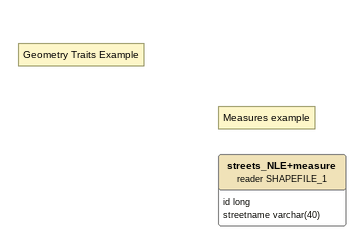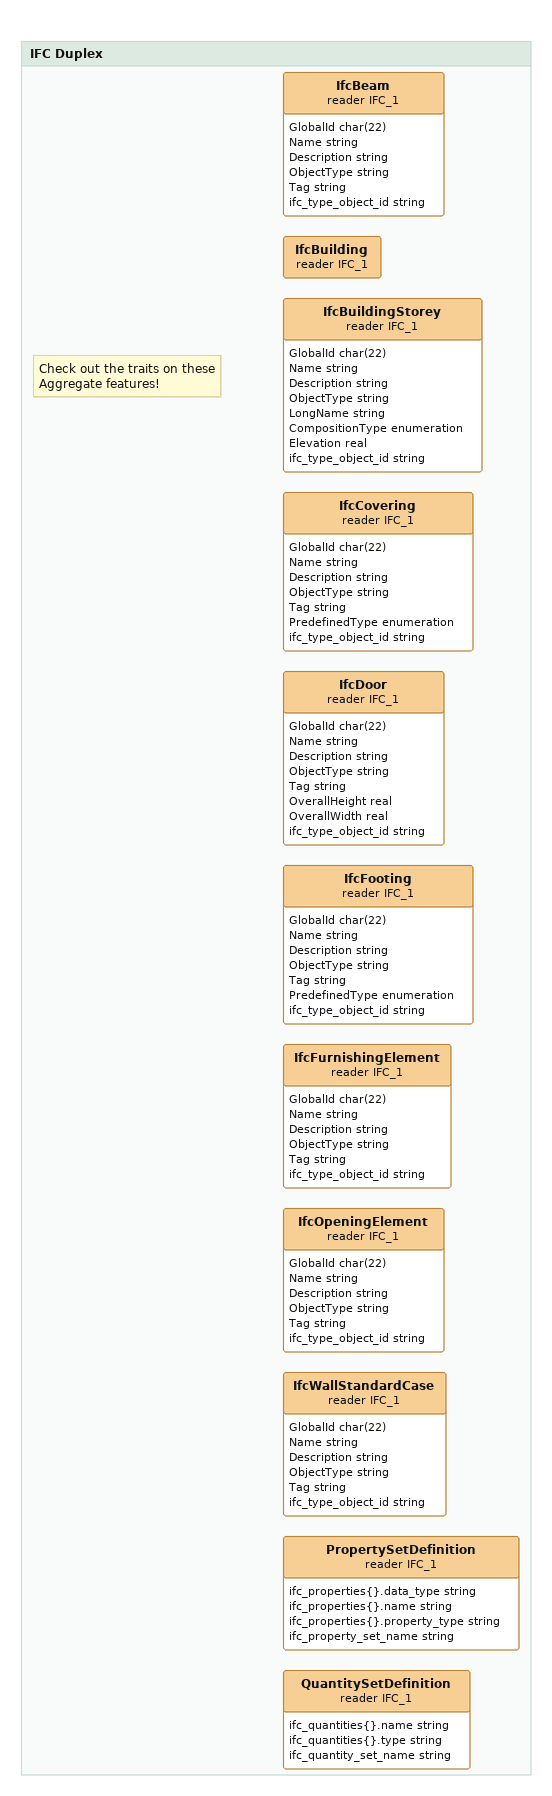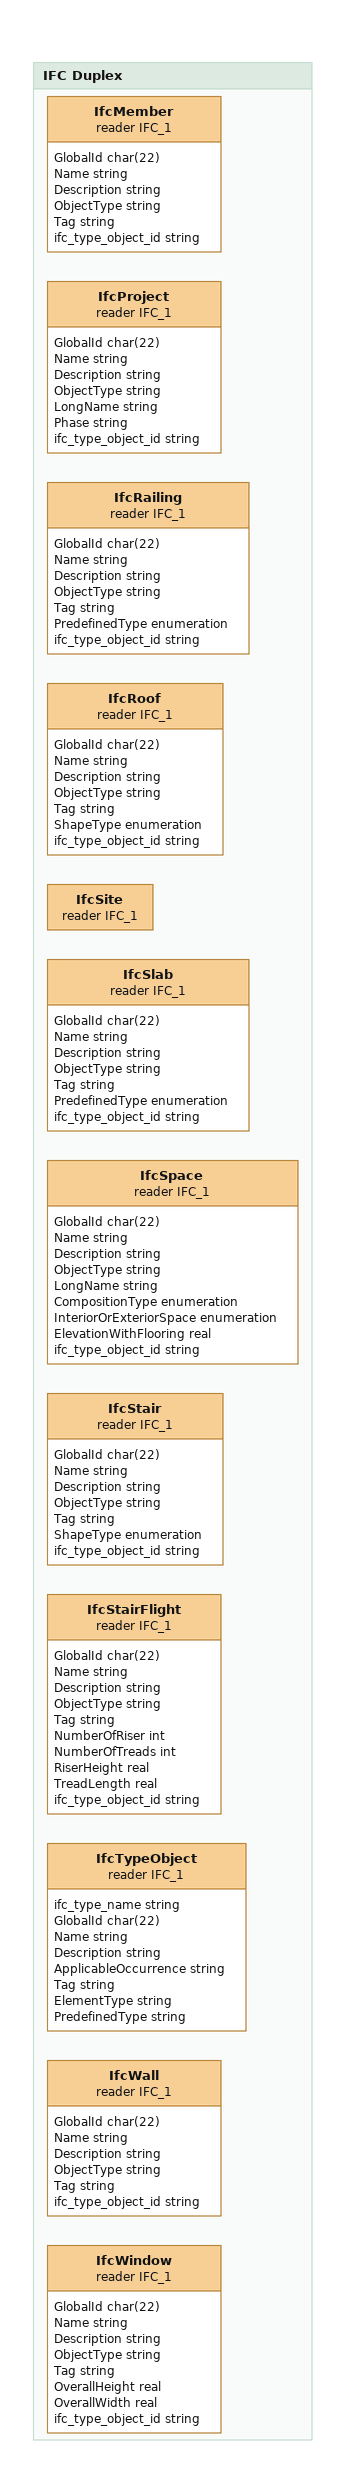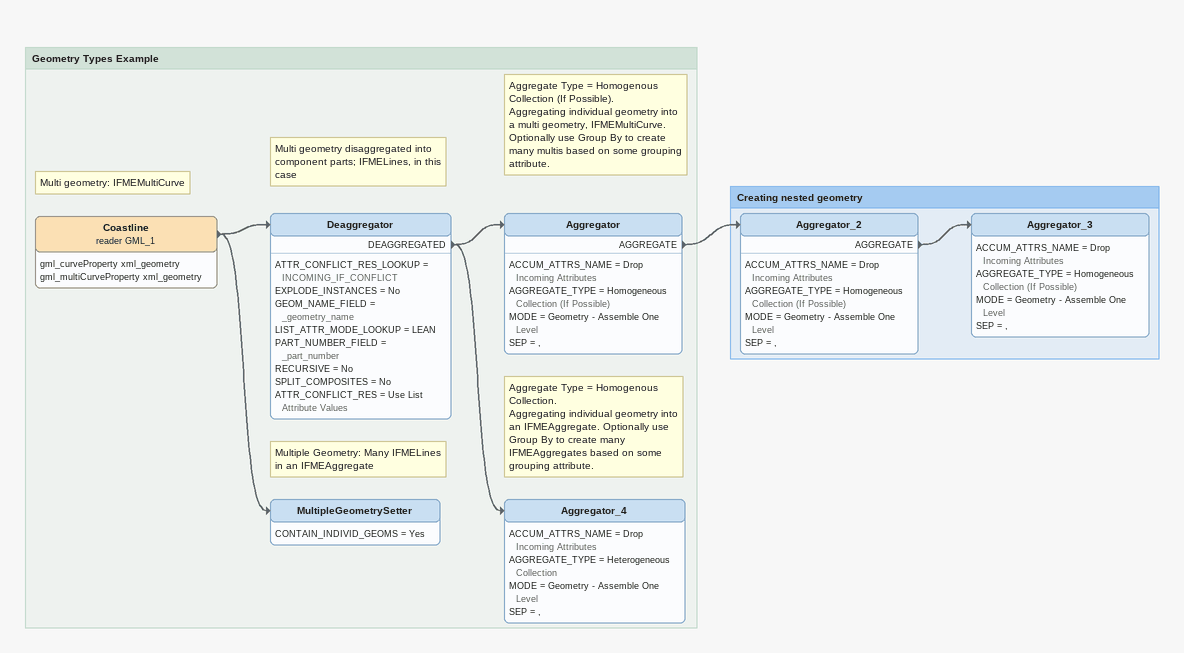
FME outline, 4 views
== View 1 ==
Note: Geometry Traits Example
Note: Measures example
streets_NLE+measure (reader SHAPEFILE_1)
    attributes: id long, streetname varchar(40)

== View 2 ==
Bookmark: IFC Duplex
IfcBuildingStorey (reader IFC_1)
    attributes: GlobalId char(22), Name string, Description string, ObjectType string, LongName string, CompositionType enumeration, Elevation real, ifc_type_object_id string
IfcFurnishingElement (reader IFC_1)
    attributes: GlobalId char(22), Name string, Description string, ObjectType string, Tag string, ifc_type_object_id string
IfcOpeningElement (reader IFC_1)
    attributes: GlobalId char(22), Name string, Description string, ObjectType string, Tag string, ifc_type_object_id string
Note: Check out the traits on these Aggregate features!
IfcWallStandardCase (reader IFC_1)
    attributes: GlobalId char(22), Name string, Description string, ObjectType string, Tag string, ifc_type_object_id string
PropertySetDefinition (reader IFC_1)
    attributes: ifc_properties{}.data_type string, ifc_properties{}.name string, ifc_properties{}.property_type string, ifc_property_set_name string
QuantitySetDefinition (reader IFC_1)
    attributes: ifc_quantities{}.name string, ifc_quantities{}.type string, ifc_quantity_set_name string
IfcBeam (reader IFC_1)
    attributes: GlobalId char(22), Name string, Description string, ObjectType string, Tag string, ifc_type_object_id string
IfcBuilding (reader IFC_1)
IfcCovering (reader IFC_1)
    attributes: GlobalId char(22), Name string, Description string, ObjectType string, Tag string, PredefinedType enumeration, ifc_type_object_id string
IfcDoor (reader IFC_1)
    attributes: GlobalId char(22), Name string, Description string, ObjectType string, Tag string, OverallHeight real, OverallWidth real, ifc_type_object_id string
IfcFooting (reader IFC_1)
    attributes: GlobalId char(22), Name string, Description string, ObjectType string, Tag string, PredefinedType enumeration, ifc_type_object_id string

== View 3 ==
Bookmark: IFC Duplex
IfcMember (reader IFC_1)
    attributes: GlobalId char(22), Name string, Description string, ObjectType string, Tag string, ifc_type_object_id string
IfcProject (reader IFC_1)
    attributes: GlobalId char(22), Name string, Description string, ObjectType string, LongName string, Phase string, ifc_type_object_id string
IfcRailing (reader IFC_1)
    attributes: GlobalId char(22), Name string, Description string, ObjectType string, Tag string, PredefinedType enumeration, ifc_type_object_id string
IfcRoof (reader IFC_1)
    attributes: GlobalId char(22), Name string, Description string, ObjectType string, Tag string, ShapeType enumeration, ifc_type_object_id string
IfcSite (reader IFC_1)
IfcSlab (reader IFC_1)
    attributes: GlobalId char(22), Name string, Description string, ObjectType string, Tag string, PredefinedType enumeration, ifc_type_object_id string
IfcSpace (reader IFC_1)
    attributes: GlobalId char(22), Name string, Description string, ObjectType string, LongName string, CompositionType enumeration, InteriorOrExteriorSpace enumeration, ElevationWithFlooring real, ifc_type_object_id string
IfcStair (reader IFC_1)
    attributes: GlobalId char(22), Name string, Description string, ObjectType string, Tag string, ShapeType enumeration, ifc_type_object_id string
IfcStairFlight (reader IFC_1)
    attributes: GlobalId char(22), Name string, Description string, ObjectType string, Tag string, NumberOfRiser int, NumberOfTreads int, RiserHeight real, TreadLength real, ifc_type_object_id string
IfcTypeObject (reader IFC_1)
    attributes: ifc_type_name string, GlobalId char(22), Name string, Description string, ApplicableOccurrence string, Tag string, ElementType string, PredefinedType string
IfcWall (reader IFC_1)
    attributes: GlobalId char(22), Name string, Description string, ObjectType string, Tag string, ifc_type_object_id string
IfcWindow (reader IFC_1)
    attributes: GlobalId char(22), Name string, Description string, ObjectType string, Tag string, OverallHeight real, OverallWidth real, ifc_type_object_id string

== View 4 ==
Bookmark: Geometry Types Example
Note: Multi geometry: IFMEMultiCurve
Coastline (reader GML_1)
    attributes: gml_curveProperty xml_geometry, gml_multiCurveProperty xml_geometry
    -> MultipleGeometrySetter
    -> Deaggregator
Note: Multi geometry disaggregated into component parts; IFMELines, in this case
Deaggregator
    ATTR_CONFLICT_RES_LOOKUP = INCOMING_IF_CONFLICT
    EXPLODE_INSTANCES = No
    GEOM_NAME_FIELD = _geometry_name
    LIST_ATTR_MODE_LOOKUP = LEAN
    PART_NUMBER_FIELD = _part_number
    RECURSIVE = No
    SPLIT_COMPOSITES = No
    ATTR_CONFLICT_RES = Use List Attribute Values
    DEAGGREGATED -> Aggregator
    DEAGGREGATED -> Aggregator_4
Note: Aggregate Type = Homogenous Collection (If Possible). / Aggregating individual geometry into a multi geometry, IFMEMultiCurve. Optionally use Group By to create many multis based on some grouping attribute.
Aggregator
    ACCUM_ATTRS_NAME = Drop Incoming Attributes
    AGGREGATE_TYPE = Homogeneous Collection (If Possible)
    MODE = Geometry - Assemble One Level
    SEP = ,
    AGGREGATE -> Aggregator_2
Note: Aggregate Type = Homogenous Collection. / Aggregating individual geometry into an IFMEAggregate. Optionally use Group By to create many IFMEAggregates based on some grouping attribute.
Aggregator_4
    ACCUM_ATTRS_NAME = Drop Incoming Attributes
    AGGREGATE_TYPE = Heterogeneous Collection
    MODE = Geometry - Assemble One Level
    SEP = ,
Note: Multiple Geometry: Many IFMELines in an IFMEAggregate
MultipleGeometrySetter
    CONTAIN_INDIVID_GEOMS = Yes

Bookmark: Creating nested geometry
Aggregator_2
    ACCUM_ATTRS_NAME = Drop Incoming Attributes
    AGGREGATE_TYPE = Homogeneous Collection (If Possible)
    MODE = Geometry - Assemble One Level
    SEP = ,
    AGGREGATE -> Aggregator_3
Aggregator_3
    ACCUM_ATTRS_NAME = Drop Incoming Attributes
    AGGREGATE_TYPE = Homogeneous Collection (If Possible)
    MODE = Geometry - Assemble One Level
    SEP = ,
